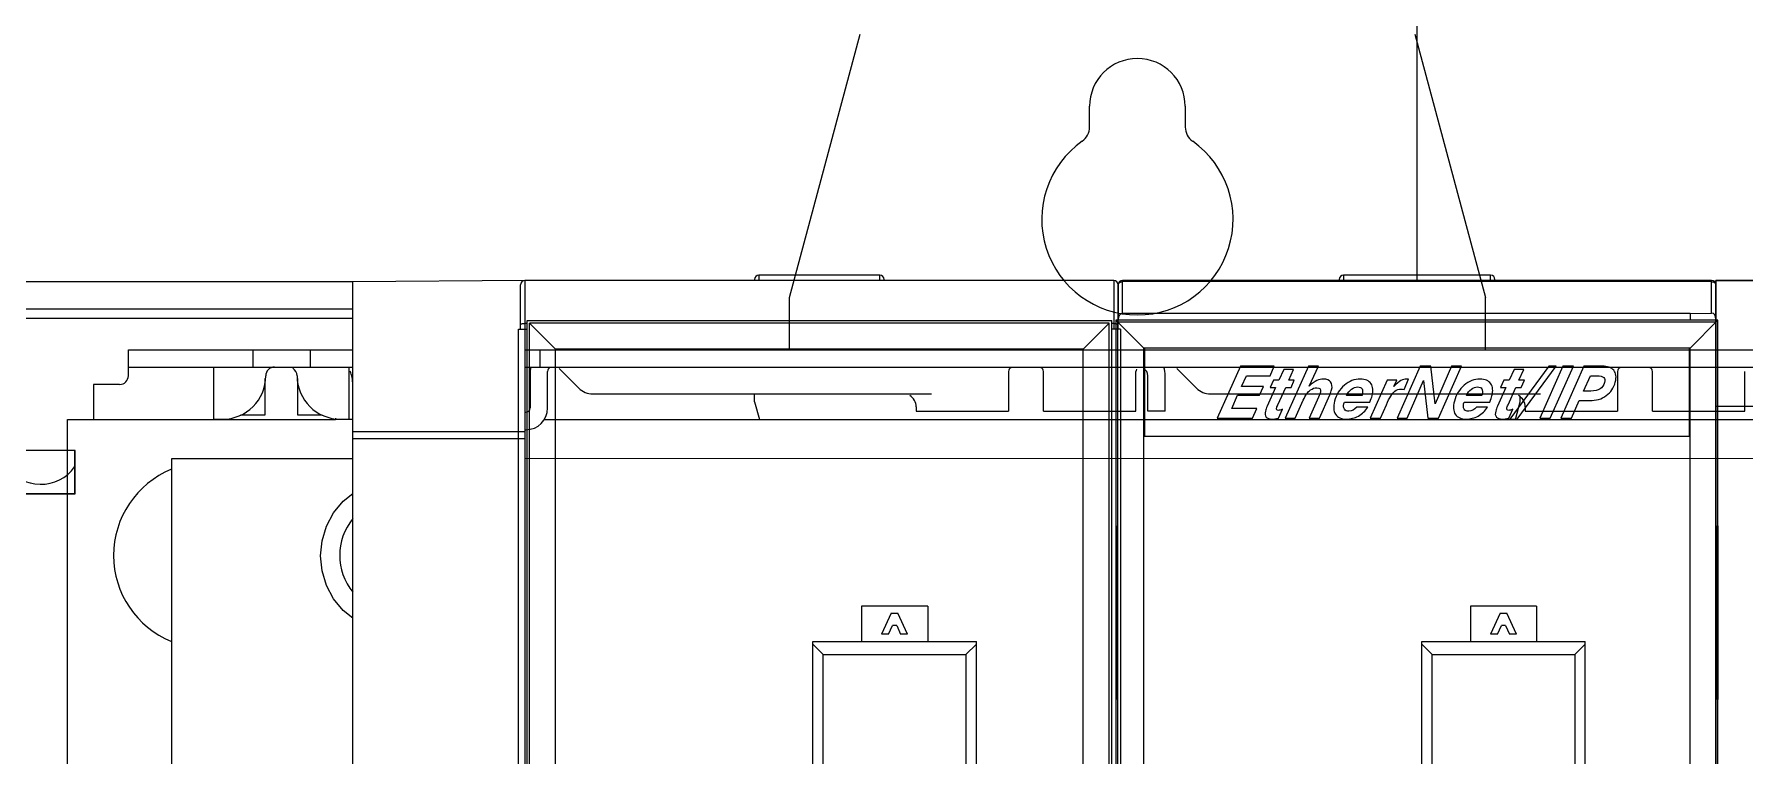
# Model space of a CAD drawing. Header units: millimetres. Extents: x 30557 to 235556, y -116603 to -73383.
# Drawn here: x 168553.6 to 168671.8, y -74694.3 to -74644.4 of the extents above; entities that cross this region are included whole.
import ezdxf

# ---------------------------------------------------------------- set-up
doc = ezdxf.new("R2010")
doc.units = ezdxf.units.MM
doc.layers.add('DRAW', color=7, linetype='Continuous')

# ---------------------------------------------------------------- blocks, each defined once
blk = doc.blocks.new('1756-PA72')
at = {"linetype": 'Continuous'}
for p, q in [((8266.704, 5720.751), (8170.691, 5720.751)), ((8266.704, 5718.651), (8266.704, 5720.751)), ((8183.232, 5718.651), (8266.704, 5718.651)), ((8183.306, 5719.201), (8266.704, 5719.201)), ((8266.704, 5582.66), (8266.704, 5718.651)), ((8250.705, 5711.022), (8246.705, 5711.022)), ((8250.676, 5710.993), (8250.676, 5708.551)), ((8250.705, 5708.522), (8250.705, 5711.022)), ((8246.705, 5708.522), (8250.705, 5708.522)), ((8246.735, 5708.551), (8250.676, 5708.55))]:
    blk.add_line(p, q, dxfattribs=at)
blk.add_arc((8248.721, 5711.491), 2.413, 214.20813, 324.19536, dxfattribs=at)
blk = doc.blocks.new('1756-L7-Z')
at = {"color": 7, "linetype": 'Continuous'}
for p, q in [((13.48, 144.998), (13.48, 144.699)), ((20.455, 144.998), (13.48, 144.998)), ((20.455, 144.699), (20.455, 144.998)), ((-0.245, 141.884), (-0.245, 144.45)), ((33.932, 144.699), (0.003, 144.699)), ((0.004, 144.699), (0.004, 141.884)), ((13.231, 144.749), (13.231, 144.699)), ((20.705, 144.699), (20.705, 144.749)), ((33.931, 144.699), (33.931, 141.884)), ((34.18, 141.884), (34.18, 144.45)), ((0.127, 142.208), (0.004, 142.208)), ((0.127, 110.495), (0.127, 142.383)), ((0.127, 142.383), (33.809, 142.383)), ((0.276, 110.495), (0.276, 142.233)), ((1.771, 140.738), (0.276, 142.233)), ((33.659, 142.233), (0.276, 142.233)), ((32.164, 140.738), (33.659, 142.233)), ((33.659, 110.495), (33.659, 142.233)), ((33.809, 110.495), (33.809, 142.383)), ((33.931, 142.208), (33.809, 142.208)), ((-0.371, 110.495), (-0.371, 141.884)), ((-0.371, 141.884), (0.127, 141.884)), ((34.307, 141.884), (33.809, 141.884)), ((34.307, 141.884), (34.307, 110.495)), ((1.771, 110.993), (1.771, 140.738)), ((32.164, 140.738), (1.771, 140.738)), ((32.164, 110.993), (32.164, 140.738))]:
    blk.add_line(p, q, dxfattribs=at)
for centre, start, end in [((13.48, 144.749), 90, 179.99957), ((20.455, 144.749), 0.00043, 90), ((0.004, 144.45), 90.2499, 180), ((33.931, 144.45), 0, 89.7501)]:
    blk.add_arc(centre, 0.249, start, end, dxfattribs=at)
for points, knots in [([(-0.245, 142.195), (-0.245, 142.197), (-0.235, 142.198), (-0.224, 142.201), (-0.2, 142.203), (-0.156, 142.205), (-0.086, 142.207), (-0.028, 142.208), (0.004, 142.208)], [0, 0, 0, 0, 0.02158, 0.078927, 0.171094, 0.295091, 0.619018, 1, 1, 1, 1]), ([(33.931, 142.208), (33.963, 142.208), (34.021, 142.207), (34.091, 142.205), (34.135, 142.203), (34.159, 142.201), (34.171, 142.198), (34.18, 142.197), (34.18, 142.195)], [0, 0, 0, 0, 0.380935, 0.704883, 0.828882, 0.921052, 0.978407, 1, 1, 1, 1])]:
    blk.add_open_spline(points, degree=3, knots=knots, dxfattribs=at)
blk = doc.blocks.new('1756-EN2TR-Z')
at = {"color": 9, "linetype": 'Continuous'}
for p, q in [((13.001, 145.032), (13.001, 144.733)), ((21.474, 144.733), (21.474, 145.032)), ((0.269, 142.828), (0.269, 144.733)), ((34.206, 144.66), (0.269, 144.66)), ((34.206, 142.85), (34.206, 144.733))]:
    blk.add_line(p, q, dxfattribs=at)
at = {"color": 7, "linetype": 'Continuous'}
for p, q in [((21.474, 145.032), (13.001, 145.032)), ((0.02, 144.484), (0.02, 142.436)), ((34.206, 144.733), (0.269, 144.733)), ((12.752, 144.783), (12.752, 144.733)), ((21.723, 144.733), (21.723, 144.783)), ((34.455, 142.436), (34.455, 144.484)), ((-0.115, 142.436), (-0.115, 110.511)), ((1.495, 140.826), (-0.115, 142.436)), ((34.57, 142.436), (-0.115, 142.436)), ((0, 110.503), (0, 142.321)), ((34.455, 142.321), (0, 142.321)), ((32.962, 142.828), (0.269, 142.828)), ((32.96, 140.826), (34.57, 142.436)), ((32.962, 142.828), (34.206, 142.85)), ((32.962, 142.828), (32.962, 142.436)), ((34.455, 0), (34.455, 142.321)), ((34.57, 110.424), (34.57, 142.436)), ((1.495, 110.477), (1.495, 140.826)), ((32.96, 140.826), (1.495, 140.826)), ((1.528, 140.826), (1.528, 135.762)), ((32.927, 135.762), (32.927, 140.826)), ((32.96, 110.424), (32.96, 140.826)), ((7.054, 139.789), (5.721, 136.799)), ((9.011, 139.789), (7.054, 139.789)), ((7.121, 138.608), (7.4, 139.237)), ((7.4, 139.237), (8.762, 139.237)), ((8.762, 139.237), (9.011, 139.789)), ((8.961, 138.981), (8.774, 138.563)), ((9.274, 138.981), (8.961, 138.981)), ((9.558, 139.603), (9.274, 138.981)), ((10.125, 139.603), (9.558, 139.603)), ((10.974, 139.789), (9.637, 136.799)), ((9.84, 138.981), (10.125, 139.603)), ((10.157, 138.981), (9.84, 138.981)), ((9.972, 138.563), (10.157, 138.981)), ((11.549, 139.789), (10.974, 139.789)), ((11.019, 138.628), (11.549, 139.789)), ((15.521, 138.981), (14.54, 136.799)), ((16.061, 138.981), (15.521, 138.981)), ((15.889, 138.608), (16.061, 138.981)), ((17.416, 139.789), (16.085, 136.799)), ((16.485, 138.443), (16.732, 139.04)), ((16.732, 139.04), (16.636, 139.046)), ((16.67, 136.799), (17.604, 138.969)), ((18.027, 139.789), (17.416, 139.789)), ((17.604, 138.969), (17.863, 136.799)), ((18.285, 137.617), (18.027, 139.789)), ((19.217, 139.789), (18.285, 137.617)), ((18.472, 136.799), (19.801, 139.789)), ((19.801, 139.789), (19.217, 139.789)), ((22.226, 138.981), (22.039, 138.563)), ((22.539, 138.981), (22.226, 138.981)), ((22.823, 139.603), (22.539, 138.981)), ((24.818, 139.789), (22.572, 136.736)), ((23.389, 139.603), (22.823, 139.603)), ((23.009, 136.736), (25.254, 139.789)), ((23.105, 138.981), (23.389, 139.603)), ((23.422, 138.981), (23.105, 138.981)), ((23.237, 138.563), (23.422, 138.981)), ((25.64, 139.789), (24.303, 136.799)), ((25.254, 139.789), (24.818, 139.789)), ((24.91, 136.799), (26.247, 139.789)), ((26.848, 139.789), (25.513, 136.799)), ((26.247, 139.789), (25.64, 139.789)), ((26.831, 138.354), (27.224, 139.237)), ((27.893, 139.789), (26.848, 139.789)), ((27.224, 139.237), (27.611, 139.237)), ((6.563, 137.351), (6.899, 138.113)), ((6.899, 138.113), (8.154, 138.113)), ((8.38, 138.608), (7.121, 138.608)), ((8.154, 138.113), (8.38, 138.608)), ((9.085, 138.563), (8.601, 137.477)), ((8.774, 138.563), (9.085, 138.563)), ((9.216, 137.568), (9.667, 138.563)), ((9.667, 138.563), (9.972, 138.563)), ((11.557, 138.007), (11.02, 136.799)), ((11.604, 136.799), (12.202, 138.135)), ((14.075, 138.094), (13.176, 138.094)), ((20.975, 138.094), (20.076, 138.094)), ((22.349, 138.563), (21.866, 137.477)), ((22.039, 138.563), (22.349, 138.563)), ((22.481, 137.568), (22.932, 138.563)), ((22.932, 138.563), (23.237, 138.563)), ((27.247, 138.354), (26.831, 138.354)), ((7.995, 137.351), (6.563, 137.351)), ((7.755, 136.799), (7.995, 137.351)), ((9.258, 136.799), (9.484, 137.303)), ((10.218, 136.799), (10.676, 137.82)), ((13.015, 137.607), (13.052, 137.717)), ((13.052, 137.717), (14.518, 137.717)), ((14.39, 137.43), (13.755, 137.43)), ((15.125, 136.799), (15.469, 137.568)), ((19.915, 137.607), (19.952, 137.717)), ((19.952, 137.717), (21.418, 137.717)), ((21.291, 137.43), (20.655, 137.43)), ((22.522, 136.799), (22.749, 137.303)), ((26.128, 136.799), (26.579, 137.802)), ((26.579, 137.802), (27.174, 137.802)), ((5.721, 136.799), (7.755, 136.799)), ((9.637, 136.799), (10.218, 136.799)), ((11.02, 136.799), (11.604, 136.799)), ((14.54, 136.799), (15.125, 136.799)), ((16.085, 136.799), (16.67, 136.799)), ((17.863, 136.799), (18.472, 136.799)), ((22.572, 136.736), (23.009, 136.736)), ((24.303, 136.799), (24.91, 136.799)), ((25.513, 136.799), (26.128, 136.799)), ((1.528, 135.762), (32.927, 135.762)), ((-0.104, 120.565), (-0.104, 130.585)), ((-0.104, 130.585), (-0.09, 130.585)), ((-0.09, 130.585), (-0.09, 120.565)), ((34.545, 120.565), (34.545, 130.585)), ((34.545, 130.585), (34.559, 130.585)), ((34.559, 130.585), (34.559, 120.565)), ((-0.09, 120.565), (-0.104, 120.565)), ((34.559, 120.565), (34.545, 120.565))]:
    blk.add_line(p, q, dxfattribs=at)
for centre, start, end in [((13.001, 144.783), 90, 180), ((21.474, 144.783), 0, 90), ((0.269, 144.484), 90, 180), ((34.206, 144.484), 0, 90)]:
    blk.add_arc(centre, 0.249, start, end, dxfattribs=at)
for centre, major_axis, ratio, start_param, end_param in [((0.269, 142.47), (0, 0.359), 0.694764, 0, 1.570796), ((34.206, 142.492), (0.006, 0.359), 0.69456, -1.546944, 0.023852)]:
    blk.add_ellipse(centre, major_axis=major_axis, ratio=ratio, start_param=start_param, end_param=end_param, dxfattribs=at)
at = {"color": 9, "linetype": 'Continuous'}
for points, knots in [([(0.02, 144.484), (0.02, 144.49), (0.021, 144.501), (0.024, 144.518), (0.03, 144.535), (0.039, 144.552), (0.049, 144.567), (0.062, 144.582), (0.076, 144.596), (0.093, 144.609), (0.111, 144.62), (0.131, 144.631), (0.152, 144.639), (0.174, 144.647), (0.197, 144.653), (0.228, 144.658), (0.253, 144.66), (0.269, 144.66)], [0, 0, 0, 0, 0.051464, 0.103417, 0.156315, 0.210556, 0.266459, 0.324256, 0.384088, 0.446005, 0.50998, 0.57591, 0.643631, 0.712923, 0.783524, 0.855137, 1, 1, 1, 1]), ([(34.206, 144.66), (34.222, 144.66), (34.246, 144.658), (34.278, 144.653), (34.301, 144.647), (34.323, 144.639), (34.344, 144.631), (34.364, 144.62), (34.382, 144.609), (34.398, 144.596), (34.413, 144.582), (34.425, 144.567), (34.436, 144.552), (34.444, 144.535), (34.45, 144.518), (34.454, 144.501), (34.455, 144.49), (34.455, 144.484)], [0, 0, 0, 0, 0.144863, 0.216476, 0.287077, 0.356369, 0.42409, 0.49002, 0.553995, 0.615912, 0.675744, 0.733541, 0.789444, 0.843685, 0.896583, 0.948536, 1, 1, 1, 1])]:
    blk.add_open_spline(points, degree=3, knots=knots, dxfattribs=at)
at = {"color": 7, "linetype": 'Continuous'}
for points in [[(11.463, 138.962), (11.332, 138.904), (11.185, 138.795), (11.019, 138.628)], [(11.849, 139.046), (11.721, 139.046), (11.592, 139.018), (11.463, 138.962)], [(12.256, 138.879), (12.171, 138.99), (12.036, 139.046), (11.849, 139.046)], [(13.963, 139.046), (13.63, 139.046), (13.324, 138.927), (13.047, 138.689)], [(14.582, 138.774), (14.464, 138.955), (14.257, 139.046), (13.963, 139.046)], [(16.308, 138.965), (16.202, 138.912), (16.063, 138.793), (15.889, 138.608)], [(16.636, 139.046), (16.523, 139.046), (16.413, 139.018), (16.308, 138.965)], [(20.863, 139.046), (20.53, 139.046), (20.224, 138.927), (19.947, 138.689)], [(21.482, 138.774), (21.364, 138.955), (21.157, 139.046), (20.863, 139.046)], [(27.611, 139.237), (27.967, 139.237), (28.111, 139.107), (28.041, 138.849)], [(28.568, 139.548), (28.432, 139.708), (28.206, 139.789), (27.893, 139.789)], [(28.655, 138.868), (28.734, 139.16), (28.703, 139.387), (28.568, 139.548)], [(10.676, 137.82), (10.809, 138.119), (10.95, 138.318), (11.094, 138.417)], [(11.094, 138.417), (11.216, 138.5), (11.335, 138.543), (11.452, 138.543)], [(11.452, 138.543), (11.639, 138.543), (11.71, 138.46), (11.666, 138.293)], [(11.666, 138.293), (11.647, 138.224), (11.611, 138.129), (11.557, 138.007)], [(12.202, 138.135), (12.248, 138.24), (12.285, 138.338), (12.309, 138.427)], [(12.309, 138.427), (12.36, 138.618), (12.341, 138.768), (12.256, 138.879)], [(13.047, 138.689), (12.769, 138.45), (12.582, 138.145), (12.483, 137.774)], [(13.176, 138.094), (13.248, 138.253), (13.345, 138.376), (13.461, 138.462)], [(13.461, 138.462), (13.577, 138.547), (13.697, 138.592), (13.818, 138.592)], [(13.818, 138.592), (13.936, 138.592), (14.018, 138.555), (14.062, 138.482)], [(14.062, 138.482), (14.106, 138.409), (14.111, 138.281), (14.075, 138.094)], [(14.518, 137.717), (14.578, 137.867), (14.624, 137.991), (14.649, 138.084)], [(14.649, 138.084), (14.724, 138.364), (14.7, 138.594), (14.582, 138.774)], [(15.469, 137.568), (15.643, 137.962), (15.808, 138.222), (15.96, 138.348)], [(15.96, 138.348), (16.059, 138.429), (16.177, 138.47), (16.319, 138.47)], [(16.319, 138.47), (16.366, 138.47), (16.42, 138.46), (16.485, 138.443)], [(19.947, 138.689), (19.67, 138.45), (19.483, 138.145), (19.383, 137.774)], [(20.076, 138.094), (20.149, 138.253), (20.245, 138.376), (20.361, 138.462)], [(20.361, 138.462), (20.477, 138.547), (20.597, 138.592), (20.719, 138.592)], [(20.719, 138.592), (20.837, 138.592), (20.918, 138.555), (20.963, 138.482)], [(20.963, 138.482), (21.007, 138.409), (21.011, 138.281), (20.975, 138.094)], [(21.418, 137.717), (21.479, 137.867), (21.524, 137.991), (21.549, 138.084)], [(21.549, 138.084), (21.624, 138.364), (21.6, 138.594), (21.482, 138.774)], [(27.174, 137.802), (27.55, 137.802), (27.868, 137.897), (28.131, 138.09)], [(28.041, 138.849), (27.953, 138.519), (27.687, 138.354), (27.247, 138.354)], [(28.131, 138.09), (28.393, 138.281), (28.568, 138.541), (28.655, 138.868)], [(8.5, 137.201), (8.417, 136.89), (8.55, 136.736), (8.9, 136.736)], [(8.601, 137.477), (8.556, 137.378), (8.523, 137.286), (8.5, 137.201)], [(9.157, 137.274), (9.132, 137.298), (9.125, 137.329), (9.136, 137.367)], [(9.136, 137.367), (9.146, 137.406), (9.173, 137.473), (9.216, 137.568)], [(9.254, 137.24), (9.215, 137.24), (9.183, 137.25), (9.157, 137.274)], [(9.484, 137.303), (9.377, 137.26), (9.301, 137.24), (9.254, 137.24)], [(12.483, 137.774), (12.397, 137.453), (12.414, 137.199), (12.538, 137.013)], [(12.538, 137.013), (12.662, 136.827), (12.873, 136.736), (13.173, 136.736)], [(13.048, 137.317), (12.996, 137.402), (12.985, 137.497), (13.015, 137.607)], [(13.313, 137.191), (13.189, 137.191), (13.101, 137.231), (13.048, 137.317)], [(13.755, 137.43), (13.623, 137.27), (13.476, 137.191), (13.313, 137.191)], [(13.852, 136.915), (14.073, 137.035), (14.253, 137.207), (14.39, 137.43)], [(19.383, 137.774), (19.297, 137.453), (19.314, 137.199), (19.438, 137.013)], [(19.438, 137.013), (19.562, 136.827), (19.773, 136.736), (20.073, 136.736)], [(19.949, 137.317), (19.897, 137.402), (19.886, 137.497), (19.915, 137.607)], [(20.213, 137.191), (20.09, 137.191), (20.001, 137.231), (19.949, 137.317)], [(20.655, 137.43), (20.523, 137.27), (20.376, 137.191), (20.213, 137.191)], [(20.752, 136.915), (20.974, 137.035), (21.154, 137.207), (21.291, 137.43)], [(21.765, 137.201), (21.682, 136.89), (21.815, 136.736), (22.164, 136.736)], [(21.866, 137.477), (21.821, 137.378), (21.788, 137.286), (21.765, 137.201)], [(22.422, 137.274), (22.396, 137.298), (22.39, 137.329), (22.401, 137.367)], [(22.401, 137.367), (22.411, 137.406), (22.437, 137.473), (22.481, 137.568)], [(22.519, 137.24), (22.48, 137.24), (22.448, 137.25), (22.422, 137.274)], [(22.749, 137.303), (22.642, 137.26), (22.565, 137.24), (22.519, 137.24)], [(8.9, 136.736), (8.977, 136.736), (9.096, 136.758), (9.258, 136.799)], [(13.173, 136.736), (13.404, 136.736), (13.632, 136.797), (13.852, 136.915)], [(20.073, 136.736), (20.305, 136.736), (20.532, 136.797), (20.752, 136.915)], [(22.164, 136.736), (22.242, 136.736), (22.361, 136.758), (22.522, 136.799)]]:
    blk.add_open_spline(points, degree=3, dxfattribs=at)
blk = doc.blocks.new('1756-IO-Z')
for p, q in [((0, -142.681), (0, 0)), ((0, 0), (34.422, 0)), ((34.422, 0), (0, 0)), ((0, 0), (0, -142.681)), ((34.422, 0), (0, 0)), ((0, -7.242), (34.422, -7.242))]:
    blk.add_line(p, q)
blk = doc.blocks.new('1756-A13-Z')
at = {"color": 7, "linetype": 'Continuous'}
for p, q in [((41.594, 7.026), (45.662, 22.207)), ((77.617, 22.207), (81.685, 7.026)), ((58.883, 16.857), (58.883, 18.051)), ((64.396, 18.051), (64.396, 16.857)), ((26.36, 8.015), (16.437, 7.928)), ((16.437, -137.601), (16.437, 7.928)), ((26.36, -137.688), (26.36, 8.015)), ((41.594, 4.019), (41.594, 7.026)), ((81.685, 4.019), (81.685, 7.026)), ((3.508, 2.516), (3.508, 4.019)), ((3.508, 4.019), (16.437, 4.019)), ((10.674, 4.019), (10.674, 3.017)), ((13.982, 4.019), (13.982, 3.017)), ((26.36, 4.019), (237.186, 4.019)), ((27.222, 4.019), (27.222, 3.017)), ((3.508, 3.017), (16.437, 3.017)), ((8.419, 3.017), (8.419, 0.01)), ((16.237, 0.01), (16.237, 3.017)), ((26.36, 3.017), (237.186, 3.017)), ((1.503, 2.015), (1.503, 0)), ((3.007, 2.015), (1.503, 2.015)), ((11.396, 0.261), (11.396, 2.362)), ((13.26, 2.362), (13.26, 0.261)), ((26.66, 2.766), (26.66, 0.661)), ((27.663, 0.661), (27.663, 2.766)), ((28.323, 2.943), (29.456, 1.811)), ((54.223, 2.766), (54.223, 0.471)), ((56.227, 0.471), (56.227, 2.766)), ((61.553, 0.471), (61.553, 2.766)), ((62.241, 0.471), (62.241, 2.516)), ((63.243, 0.471), (63.243, 2.516)), ((63.904, 2.943), (65.036, 1.811)), ((89.302, 2.766), (89.302, 0.471)), ((91.306, 0.471), (91.306, 2.766)), ((96.633, 0.471), (96.633, 2.766)), ((30.271, 1.473), (49.775, 1.473)), ((39.59, 1.012), (39.59, 1.473)), ((39.59, 1.012), (39.861, 0)), ((65.851, 1.473), (84.855, 1.473)), ((83.418, 0), (83.689, 1.012)), ((83.689, 1.012), (83.689, 1.283)), ((0, -75.16), (0, 0)), ((0, 0), (15.435, 0)), ((8.419, 0.01), (8.92, 0.01)), ((9.977, 0.261), (11.396, 0.261)), ((13.26, 0.261), (14.679, 0.261)), ((15.435, 0.072), (15.435, 0.01)), ((15.435, 0.01), (16.437, 0.01)), ((27.446, 0), (235.934, 0)), ((48.896, 0.722), (48.896, 0.471)), ((48.896, 0.471), (54.223, 0.471)), ((56.227, 0.471), (61.553, 0.471)), ((63.243, 0.471), (62.241, 0.471)), ((83.976, 0.722), (83.976, 0.471)), ((83.976, 0.471), (89.302, 0.471)), ((91.306, 0.471), (96.633, 0.471)), ((16.437, -0.702), (26.36, -0.703)), ((26.36, -1.125), (16.437, -1.125)), ((6.007, -24.753), (6.005, -2.244)), ((6.005, -2.244), (16.437, -2.244)), ((26.36, -2.243), (237.186, -2.223)), ((15.333, -5.388), (15.887, -4.712)), ((15.887, -4.712), (16.437, -4.261)), ((14.921, -6.158), (15.333, -5.388)), ((14.667, -6.993), (14.921, -6.158)), ((14.582, -7.862), (14.667, -6.993)), ((14.668, -8.732), (14.582, -7.862)), ((14.921, -9.567), (14.668, -8.732)), ((15.334, -10.337), (14.921, -9.567)), ((15.887, -11.012), (15.334, -10.337)), ((49.56, -10.772), (45.741, -10.773)), ((45.741, -10.773), (45.741, -12.802)), ((49.56, -10.772), (49.56, -12.802)), ((84.639, -10.769), (80.821, -10.77)), ((80.821, -10.77), (80.821, -12.799)), ((84.639, -10.769), (84.639, -12.799)), ((16.437, -11.463), (15.887, -11.012)), ((47.46, -11.174), (46.899, -12.376)), ((47.46, -11.174), (47.841, -11.174)), ((48.402, -12.376), (47.841, -11.174)), ((82.539, -11.17), (81.978, -12.373)), ((82.539, -11.17), (82.921, -11.17)), ((83.482, -12.373), (82.921, -11.17)), ((42.94, -12.803), (52.361, -12.802)), ((42.943, -50.789), (42.94, -12.803)), ((47.3, -12.376), (46.899, -12.376)), ((47.3, -12.376), (47.53, -11.882)), ((47.771, -11.882), (47.53, -11.882)), ((47.771, -11.882), (48.001, -12.376)), ((48.402, -12.376), (48.001, -12.376)), ((52.365, -50.788), (52.361, -12.802)), ((78.023, -50.785), (78.019, -12.799)), ((78.019, -12.799), (87.441, -12.799)), ((82.379, -12.373), (81.978, -12.373)), ((82.379, -12.373), (82.61, -11.879)), ((82.85, -11.879), (82.61, -11.879)), ((82.85, -11.879), (83.081, -12.373)), ((83.482, -12.373), (83.081, -12.373)), ((87.444, -50.784), (87.441, -12.799)), ((42.94, -12.953), (43.541, -13.554)), ((43.545, -50.037), (43.541, -13.554)), ((43.541, -13.554), (51.76, -13.554)), ((52.361, -12.952), (51.76, -13.554)), ((51.76, -13.554), (51.763, -50.036)), ((78.019, -12.95), (78.621, -13.551)), ((78.621, -13.551), (86.839, -13.55)), ((78.624, -50.034), (78.621, -13.551)), ((87.441, -12.949), (86.839, -13.55)), ((86.839, -13.55), (86.843, -50.033))]:
    blk.add_line(p, q, dxfattribs=at)
for centre, radius, start, end in [((61.639, 18.051), 2.756, 0, 180), ((57.881, 16.857), 1.002, 305.23442, 0), ((65.398, 16.857), 1.002, 180, 234.76558), ((61.639, 11.536), 5.512, 125.23442, 54.70931), ((11.927, 2.516), 0.501, 90, 180), ((27.913, 2.766), 1.253, 167.98215, 180), ((27.913, 2.766), 0.251, 119.20824, 180), ((54.473, 2.766), 0.251, 120, 180), ((55.977, 2.766), 0.251, 0, 60), ((61.74, 2.516), 1.503, 0, 19.70473), ((89.553, 2.766), 0.251, 120, 180), ((91.056, 2.766), 0.251, 0, 60), ((3.007, 2.516), 0.501, 270, 0), ((8.92, 2.516), 2.506, 270, 0), ((12.729, 2.516), 0.501, 0, 60), ((15.736, 2.516), 2.506, 180, 270), ((14.433, 2.015), 2.005, 0, 22.68384), ((61.804, 2.766), 0.251, 150, 180), ((61.74, 2.516), 0.501, 0, 59.88113), ((30.271, 2.626), 1.153, 225.00003, 270), ((48.145, 0.722), 0.752, 0, 60), ((65.851, 2.626), 1.153, 225.00003, 270), ((83.224, 0.722), 0.752, 0, 60), ((26.41, 0.661), 1.253, 270, 0), ((26.41, 0.661), 0.251, 270, 0), ((8.018, -7.838), 5.362, 112.26187, 247.74905), ((19.043, -7.838), 3.36, 140.8923, 219.1077)]:
    blk.add_arc(centre, radius, start, end, dxfattribs=at)

msp = doc.modelspace()

# ---------------------------------------------------------------- linework, layer by layer
at = {"layer": 'DRAW', "color": 3, "linetype": 'Continuous'}
msp.add_line((168649.16, -74661.52), (168649.17, -74226.1), dxfattribs=at)

# ---------------------------------------------------------------- block references
at = {"xscale": 1.2, "yscale": 1.2, "zscale": 1.2}
for name, p in [('1756-A13-Z', (168555.85, -74671.05)), ('1756-L7-Z', (168587.47, -74835.07)), ('1756-EN2TR-Z', (168628.47, -74835.11)), ('1756-IO-Z', (168669.81, -74661.43))]:
    msp.add_blockref(name, p, dxfattribs=at)
at = {"linetype": 'Continuous', "xscale": 1.2, "yscale": 1.2, "zscale": 1.2}
msp.add_blockref('1756-PA72', (158655.53, -81526.43), dxfattribs=at)

doc.saveas('drawing.dxf')
